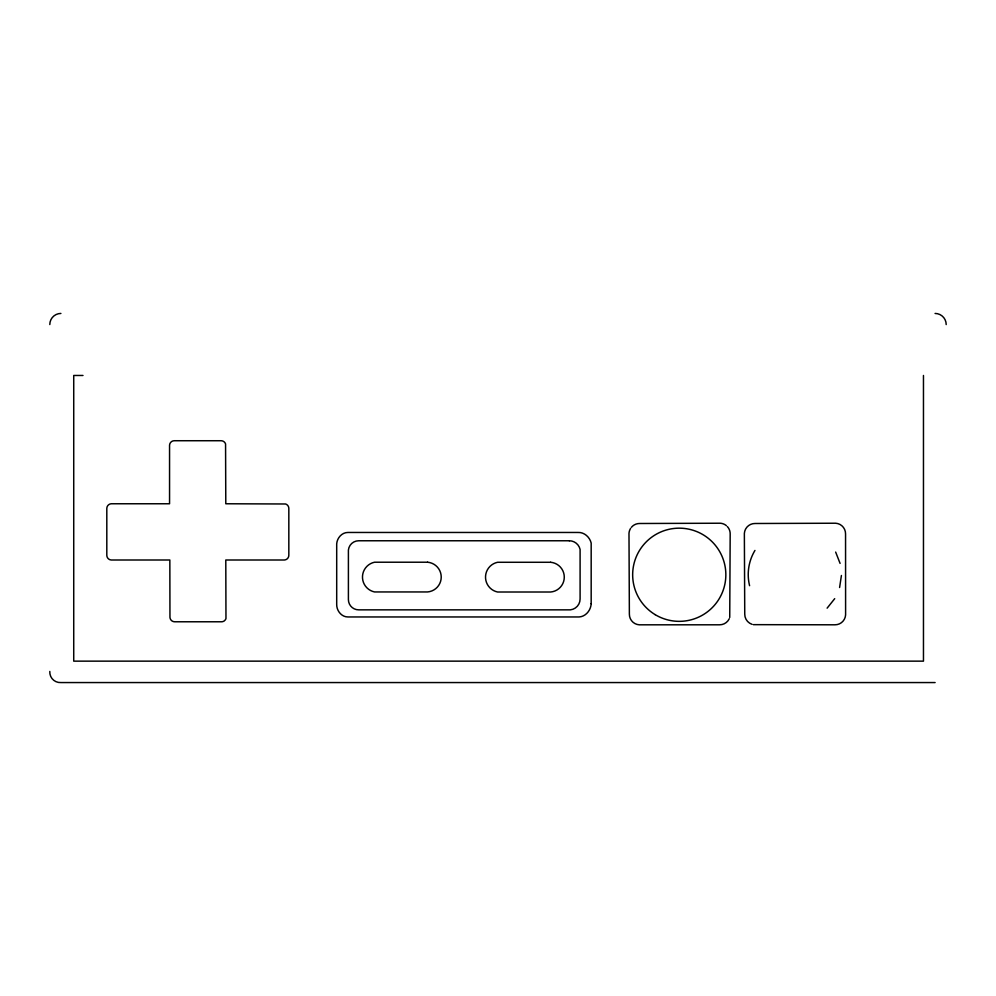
<?xml version="1.0" encoding="UTF-8"?>
<svg xmlns="http://www.w3.org/2000/svg" width="996" height="996" viewBox="0 0 996 996"><rect width="100%" height="100%" fill="white"/><g stroke="black" fill="none" stroke-linecap="round" stroke-linejoin="round"><path stroke-width="1.49" d="M839.591 587.515L841.421 575.489M729.732 617.508L730.18 533.893A10.57 10.57 0 0 0 727.354 526.573M827.116 608.158L834.71 598.658M82.992 375.467L73.729 375.467L73.729 661.145L923.466 661.145L923.466 375.467M935.12 682.559L60.905 682.559A10.483 10.483 0 0 1 49.8 671.441M753.337 624.654L834.934 624.803A10.57 10.57 0 0 0 845.604 614.881L845.554 533.906A10.57 10.57 0 0 0 835.632 523.224L755.03 523.498A10.57 10.57 0 0 0 744.361 533.42L744.747 614.146A10.57 10.57 0 0 0 752.042 624.318M835.656 552.07L840.076 563.4M726.383 525.651A10.57 10.57 0 0 0 720.257 523.224L639.656 523.498A10.57 10.57 0 0 0 631.414 527.295M729.246 618.753A10.57 10.57 0 0 1 719.56 624.803L639.295 624.816A10.57 10.57 0 0 1 629.372 614.146L628.986 533.42A10.57 10.57 0 0 1 630.63 528.378M749.59 585.698A46.6 46.6 0 0 1 754.956 550.439M224.698 620.508A4.719 4.719 0 0 0 225.968 618.541L225.793 560.001L284.445 560.001A4.719 4.719 0 0 0 288.828 555.295L288.828 508.458A4.719 4.719 0 0 0 285.603 503.988L225.793 503.764L225.569 443.955A4.719 4.719 0 0 0 221.1 440.73L174.25 440.73A4.719 4.719 0 0 0 169.557 445.112L169.557 503.764L111.191 503.764A4.719 4.719 0 0 0 106.809 508.458L106.809 555.295A4.719 4.719 0 0 0 111.191 560.001L169.843 560.001L169.955 617.395A4.719 4.719 0 0 0 174.649 621.778L221.486 621.778A4.719 4.719 0 0 0 224.249 620.882M49.8 324.547A11.105 11.105 0 0 1 60.905 313.441M935.07 313.441A11.13 11.13 0 0 1 946.2 324.572M591.176 603.663C590.889 610.162 585.847 616.561 579.112 616.96L347.915 616.96C341.429 616.997 336.548 610.623 336.698 604.435L336.698 543.828C337.084 538.027 341.852 532.424 347.915 532.462L577.917 532.462C584.216 532.063 589.757 537.118 591.176 543.057L591.176 603.663M569.289 540.766L358.672 540.766A10.321 10.321 0 0 0 348.401 550.053L348.401 599.617A10.271 10.271 0 0 0 358.672 609.851L570.372 609.851A10.931 10.931 0 0 0 580.095 598.982L580.095 549.431A11.068 11.068 0 0 0 569.289 540.766M427.57 562.217L374.546 562.217A15.189 15.189 0 0 0 374.546 591.948L427.57 591.948A14.915 14.915 0 0 0 441.228 577.082A14.915 14.915 0 0 0 427.57 562.217M550.626 562.279L497.589 562.279A15.189 15.189 0 0 0 497.589 592.01L550.626 592.01A14.915 14.915 0 0 0 564.284 577.145A14.915 14.915 0 0 0 550.626 562.279M655.144 614.632A46.6 46.6 0 0 0 725.835 575.7A46.6 46.6 0 0 0 656.775 533.943A46.6 46.6 0 0 0 655.144 614.632"/></g></svg>
